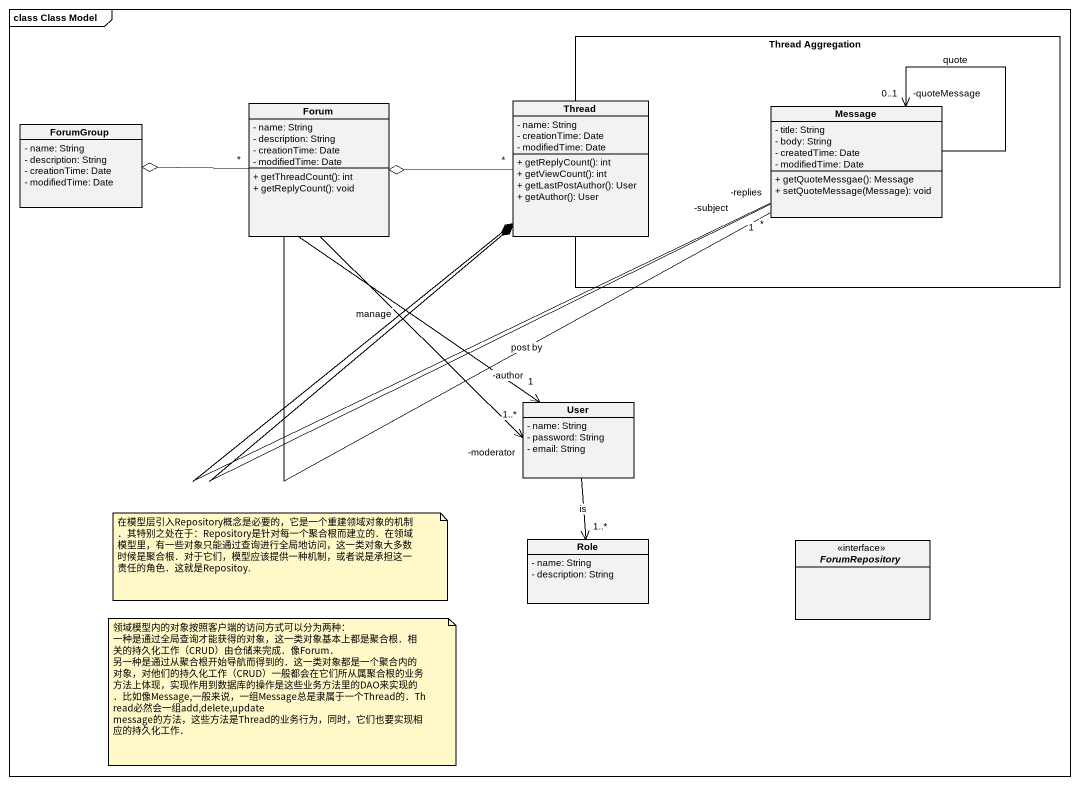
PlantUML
@startuml
mainframe class Class Model
hide circle
hide empty members
skinparam classAttributeIconSize 0
rectangle "Thread Aggregation" as Thread_Aggregation {
  class Message {
    - title: String
    - body: String
    - createdTime: Date
    - modifiedTime: Date
    + getQuoteMessgae(): Message
    + setQuoteMessage(Message): void
  }
}
class Forum {
  - name: String
  - description: String
  - creationTime: Date
  - modifiedTime: Date
  + getThreadCount(): int
  + getReplyCount(): void
}
class Thread {
  - name: String
  - creationTime: Date
  - modifiedTime: Date
  + getReplyCount(): int
  + getViewCount(): int
  + getLastPostAuthor(): User
  + getAuthor(): User
}
class ForumGroup {
  - name: String
  - description: String
  - creationTime: Date
  - modifiedTime: Date
}
class User {
  - name: String
  - password: String
  - email: String
}
class Role {
  - name: String
  - description: String
}
interface ForumRepository <<interface>>
Forum "*" -left-o ForumGroup
Forum --> "-moderator\n1..*" User : manage
Thread "*" -left-o Forum
Message "-replies\n*" -left-* Thread
Message "-subject\n1" -left-* Thread
Message --> "-quoteMessage\n0..1" Message : quote
Message --> "-author\n1" User : post by
User --> "1..*" Role : is
note as N1
  在模型层引入Repository概念是必要的，它是一个重建领域对象的机制．其特别之处在于：Repository是针对每一个聚合根而建立的．在领域模型里，有一些对象只能通过查询进行全局地访问，这一类对象大多数时候是聚合根．对于它们，模型应该提供一种机制，或者说是承担这一责任的角色．这就是Repositoy.
end note
note as N2
  领域模型内的对象按照客户端的访问方式可以分为两种：
  一种是通过全局查询才能获得的对象，这一类对象基本上都是聚合根．相关的持久化工作（CRUD）由仓储来完成．像Forum．
  另一种是通过从聚合根开始导航而得到的．这一类对象都是一个聚合内的对象，对他们的持久化工作（CRUD）一般都会在它们所从属聚合根的业务方法上体现，实现作用到数据库的操作是这些业务方法里的DAO来实现的．比如像Message,一般来说，一组Message总是隶属于一个Thread的．Thread必然会一组add,delete,update message的方法，这些方法是Thread的业务行为，同时，它们也要实现相应的持久化工作．
end note
@enduml
